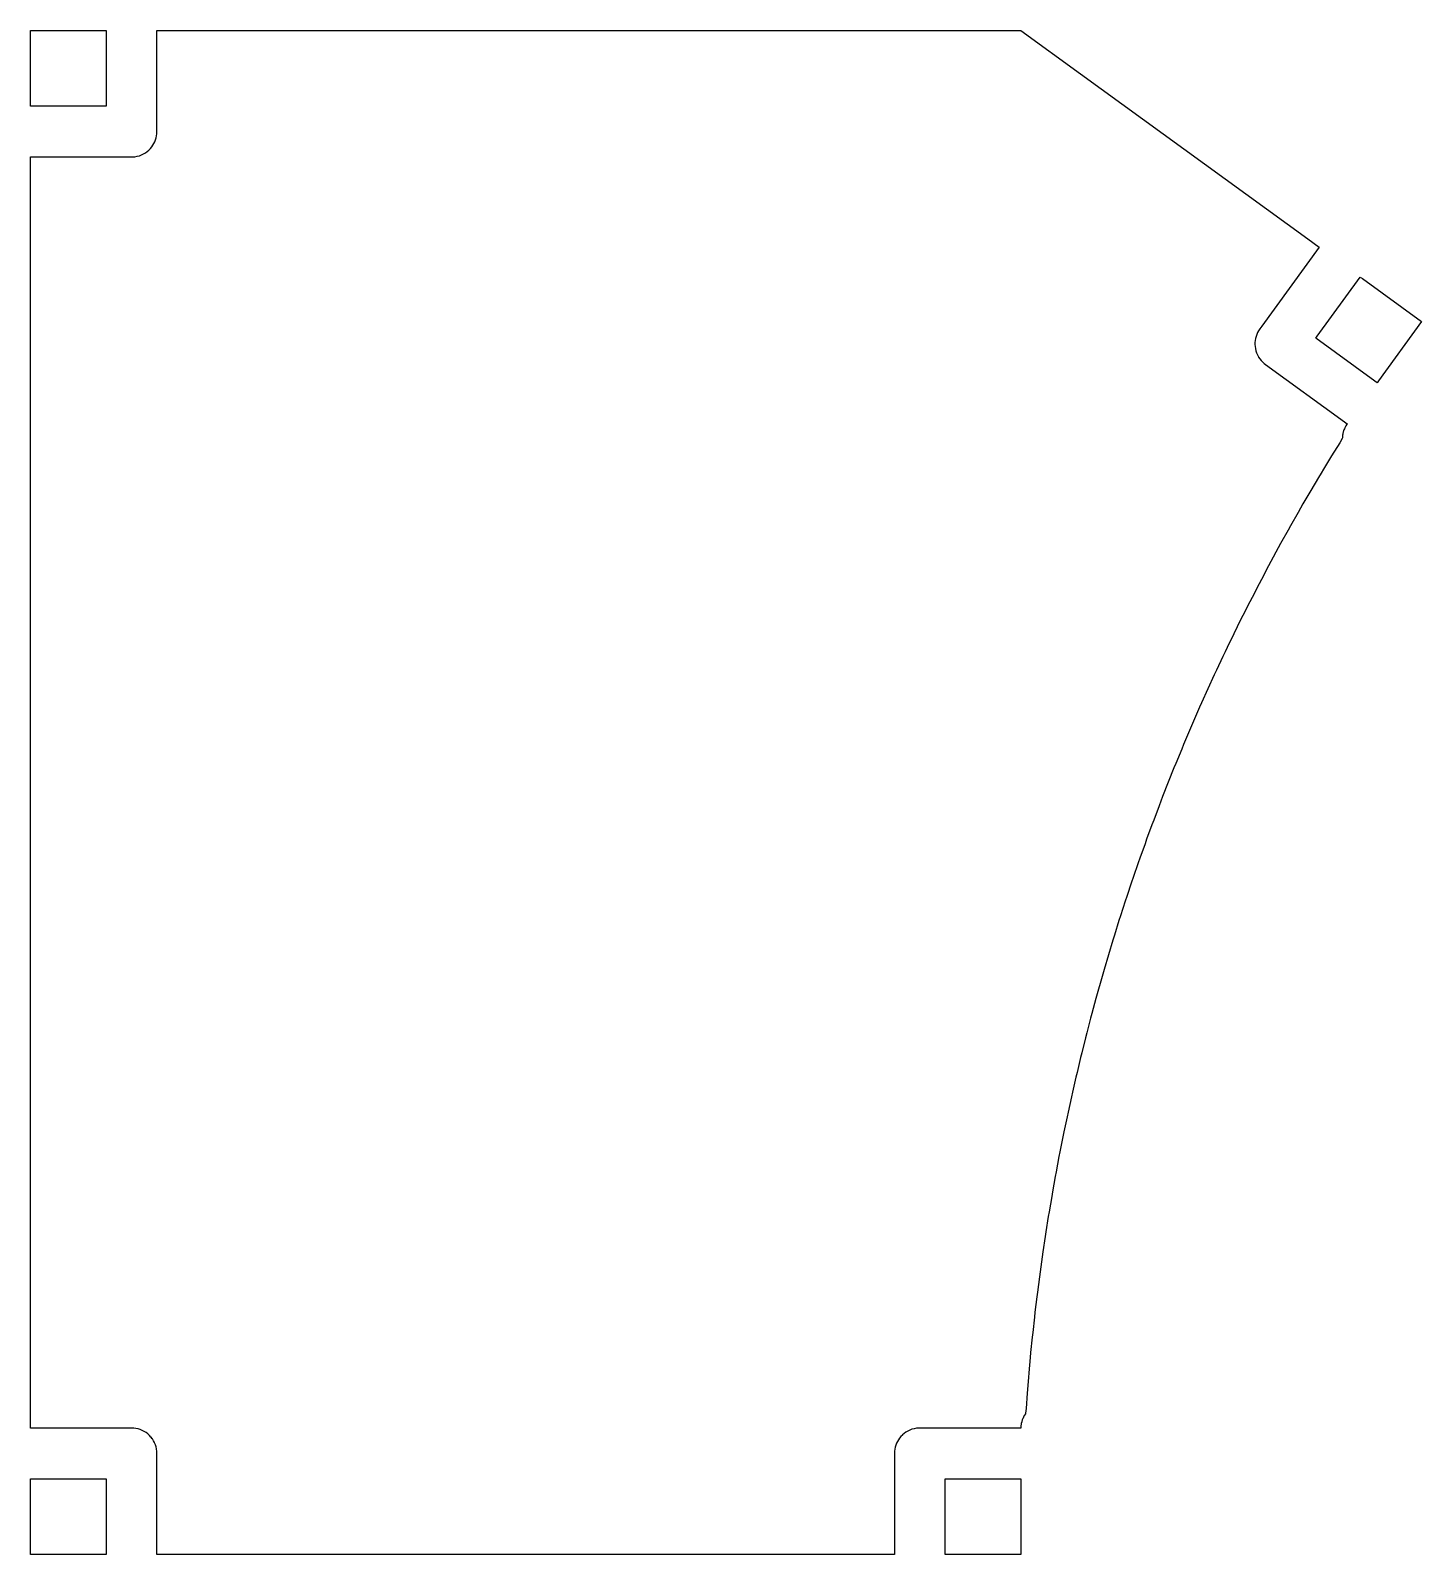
# Model space of a CAD drawing. Header units: millimetres. Extents: x 0 to 274, y 0 to 300.
import ezdxf

# ---------------------------------------------------------------- set-up
doc = ezdxf.new("R2010")
doc.units = ezdxf.units.MM
doc.layers.add('Mesh_cs001', color=7, linetype='CONTINUOUS')

msp = doc.modelspace()

# ---------------------------------------------------------------- linework, layer by layer
at = {"layer": 'Mesh_cs001'}
for p, q in [((0, 285.671, 9.1), (0, 300.074, 9.1)), ((0, 300.074, 9.1), (14.4033, 300.074, 9.1)), ((14.4033, 300.074, 9.1), (14.9, 300.074, 9.1)), ((14.9, 300.074, 9.1), (14.9, 299.577, 9.1)), ((24.9, 280.837, 9.1), (24.9, 300.074, 9.1)), ((24.9, 300.074, 9.1), (27.655, 300.074, 9.1)), ((27.655, 300.074, 9.1), (99.8636, 300.074, 9.1)), ((99.8636, 300.074, 9.1), (128.818, 300.074, 9.1)), ((128.818, 300.074, 9.1), (177.259, 300.074, 9.1)), ((177.259, 300.074, 9.1), (195, 300.074, 9.1)), ((195, 300.074, 9.1), (206.712, 291.565, 9.1)), ((14.9, 299.577, 9.1), (14.9, 285.174, 9.1)), ((206.712, 291.565, 9.1), (251.506, 259.02, 9.1)), ((0, 285.174, 9.1), (0, 285.671, 9.1)), ((0.4967, 285.174, 9.1), (0, 285.174, 9.1)), ((14.9, 285.174, 9.1), (0.4967, 285.174, 9.1)), ((24.7482, 278.952, 9.1), (24.8291, 279.337, 9.1)), ((24.8291, 279.337, 9.1), (24.8318, 279.352, 9.1)), ((24.8318, 279.352, 9.1), (24.8822, 279.756, 9.1)), ((24.8822, 279.756, 9.1), (24.8834, 279.768, 9.1)), ((24.8834, 279.768, 9.1), (24.8996, 280.163, 9.1)), ((24.8996, 280.163, 9.1), (24.9, 280.174, 9.1)), ((24.9, 280.174, 9.1), (24.9, 280.837, 9.1)), ((22.6401, 275.992, 9.1), (22.99, 276.243, 9.1)), ((22.99, 276.243, 9.1), (23.0004, 276.252, 9.1)), ((23.0004, 276.252, 9.1), (23.3272, 276.534, 9.1)), ((23.3272, 276.534, 9.1), (23.338, 276.544, 9.1)), ((23.338, 276.544, 9.1), (23.61, 276.822, 9.1)), ((23.61, 276.822, 9.1), (23.6198, 276.833, 9.1)), ((23.6198, 276.833, 9.1), (23.869, 277.133, 9.1)), ((23.869, 277.133, 9.1), (23.8778, 277.145, 9.1)), ((23.8778, 277.145, 9.1), (24.1023, 277.465, 9.1)), ((24.1023, 277.465, 9.1), (24.1099, 277.478, 9.1)), ((24.1099, 277.478, 9.1), (24.3082, 277.815, 9.1)), ((24.3082, 277.815, 9.1), (24.4789, 278.167, 9.1)), ((24.4789, 278.167, 9.1), (24.4854, 278.181, 9.1)), ((24.4854, 278.181, 9.1), (24.6272, 278.547, 9.1)), ((24.6272, 278.547, 9.1), (24.6324, 278.561, 9.1)), ((24.6324, 278.561, 9.1), (24.7442, 278.937, 9.1)), ((24.7442, 278.937, 9.1), (24.7482, 278.952, 9.1)), ((0, 33.2425, 9.1), (0, 275.174, 9.1)), ((0, 275.174, 9.1), (0.6633, 275.174, 9.1)), ((0.6633, 275.174, 9.1), (19.9, 275.174, 9.1)), ((19.9, 275.174, 9.1), (20.2219, 275.185, 9.1)), ((20.2219, 275.185, 9.1), (20.2353, 275.185, 9.1)), ((20.2353, 275.185, 9.1), (20.564, 275.219, 9.1)), ((20.564, 275.219, 9.1), (20.5773, 275.22, 9.1)), ((20.5773, 275.22, 9.1), (20.9969, 275.296, 9.1)), ((20.9969, 275.296, 9.1), (21.0089, 275.299, 9.1)), ((21.0089, 275.299, 9.1), (21.4209, 275.412, 9.1)), ((21.4209, 275.412, 9.1), (21.4339, 275.415, 9.1)), ((21.4339, 275.415, 9.1), (21.4464, 275.42, 9.1)), ((21.4464, 275.42, 9.1), (21.8477, 275.569, 9.1)), ((21.8477, 275.569, 9.1), (21.8599, 275.575, 9.1)), ((21.8599, 275.575, 9.1), (22.2472, 275.759, 9.1)), ((22.2472, 275.759, 9.1), (22.2589, 275.766, 9.1)), ((22.2589, 275.766, 9.1), (22.629, 275.985, 9.1)), ((22.629, 275.985, 9.1), (22.6401, 275.992, 9.1)), ((251.506, 259.02, 9.1), (253.735, 257.401, 9.1)), ((253.735, 257.401, 9.1), (242.428, 241.838, 9.1)), ((253.359, 239.871, 9.1), (261.825, 251.523, 9.1)), ((261.825, 251.523, 9.1), (262.227, 251.231, 9.1)), ((262.227, 251.231, 9.1), (273.879, 242.765, 9.1)), ((241.437, 240.209, 9.1), (241.306, 239.839, 9.1)), ((241.442, 240.223, 9.1), (241.437, 240.209, 9.1)), ((241.603, 240.583, 9.1), (241.442, 240.223, 9.1)), ((241.609, 240.596, 9.1), (241.603, 240.583, 9.1)), ((241.806, 240.953, 9.1), (241.609, 240.596, 9.1)), ((241.812, 240.963, 9.1), (241.806, 240.953, 9.1)), ((242.038, 241.301, 9.1), (241.812, 240.963, 9.1)), ((242.428, 241.838, 9.1), (242.038, 241.301, 9.1)), ((273.879, 242.765, 9.1), (265.413, 231.113, 9.1)), ((241.091, 238.641, 9.1), (241.084, 238.25, 9.1)), ((241.084, 238.25, 9.1), (241.084, 238.235, 9.1)), ((241.084, 238.235, 9.1), (241.11, 237.846, 9.1)), ((241.092, 238.656, 9.1), (241.091, 238.641, 9.1)), ((241.13, 239.045, 9.1), (241.092, 238.656, 9.1)), ((241.11, 237.846, 9.1), (241.111, 237.832, 9.1)), ((241.111, 237.832, 9.1), (241.168, 237.447, 9.1)), ((241.199, 239.43, 9.1), (241.13, 239.045, 9.1)), ((241.168, 237.447, 9.1), (241.17, 237.432, 9.1)), ((241.17, 237.432, 9.1), (241.269, 237.012, 9.1)), ((241.201, 239.445, 9.1), (241.199, 239.43, 9.1)), ((241.302, 239.824, 9.1), (241.201, 239.445, 9.1)), ((241.306, 239.839, 9.1), (241.302, 239.824, 9.1)), ((253.067, 239.469, 9.1), (253.359, 239.871, 9.1)), ((264.719, 231.003, 9.1), (253.067, 239.469, 9.1)), ((241.269, 237.012, 9.1), (241.272, 236.999, 9.1)), ((241.272, 236.999, 9.1), (241.408, 236.59, 9.1)), ((241.408, 236.59, 9.1), (241.412, 236.577, 9.1)), ((241.412, 236.577, 9.1), (241.583, 236.183, 9.1)), ((241.583, 236.183, 9.1), (241.794, 235.794, 9.1)), ((241.794, 235.794, 9.1), (241.8, 235.782, 9.1)), ((241.8, 235.782, 9.1), (242.037, 235.425, 9.1)), ((242.037, 235.425, 9.1), (242.053, 235.404, 9.1)), ((242.053, 235.404, 9.1), (242.32, 235.07, 9.1)), ((242.32, 235.07, 9.1), (242.623, 234.753, 9.1)), ((242.623, 234.753, 9.1), (242.879, 234.524, 9.1)), ((242.879, 234.524, 9.1), (243.144, 234.317, 9.1)), ((243.144, 234.317, 9.1), (258.707, 223.01, 9.1)), ((265.413, 231.113, 9.1), (265.121, 230.711, 9.1)), ((265.121, 230.711, 9.1), (264.719, 231.003, 9.1)), ((258.707, 223.01, 9.1), (259.243, 222.621, 9.1)), ((258.917, 222.109, 9.1), (258.78, 221.829, 9.1)), ((258.979, 222.213, 9.1), (258.917, 222.109, 9.1)), ((259.196, 222.551, 9.1), (258.979, 222.213, 9.1)), ((259.213, 222.575, 9.1), (259.196, 222.551, 9.1)), ((259.228, 222.598, 9.1), (259.213, 222.575, 9.1)), ((259.243, 222.621, 9.1), (259.228, 222.598, 9.1)), ((258.288, 219.711, 9.1), (257.779, 218.891, 9.1)), ((258.296, 219.886, 9.1), (258.288, 219.711, 9.1)), ((258.316, 220.202, 9.1), (258.296, 219.886, 9.1)), ((258.352, 220.462, 9.1), (258.316, 220.202, 9.1)), ((258.364, 220.548, 9.1), (258.352, 220.462, 9.1)), ((258.414, 220.78, 9.1), (258.364, 220.548, 9.1)), ((258.451, 220.945, 9.1), (258.414, 220.78, 9.1)), ((258.479, 221.04, 9.1), (258.451, 220.945, 9.1)), ((258.521, 221.184, 9.1), (258.479, 221.04, 9.1)), ((258.539, 221.245, 9.1), (258.521, 221.184, 9.1)), ((258.611, 221.434, 9.1), (258.539, 221.245, 9.1)), ((258.683, 221.628, 9.1), (258.611, 221.434, 9.1)), ((258.78, 221.829, 9.1), (258.683, 221.628, 9.1)), ((256.179, 216.317, 9.1), (254.604, 213.727, 9.1)), ((257.779, 218.891, 9.1), (256.179, 216.317, 9.1)), ((254.604, 213.727, 9.1), (254.102, 212.902, 9.1)), ((253.608, 212.072, 9.1), (252.058, 209.467, 9.1)), ((254.102, 212.902, 9.1), (253.608, 212.072, 9.1)), ((252.058, 209.467, 9.1), (250.534, 206.847, 9.1)), ((249.57, 205.173, 9.1), (248.071, 202.539, 9.1)), ((250.048, 206.013, 9.1), (249.57, 205.173, 9.1)), ((250.534, 206.847, 9.1), (250.048, 206.013, 9.1)), ((247.602, 201.695, 9.1), (246.128, 199.046, 9.1)), ((248.071, 202.539, 9.1), (247.602, 201.695, 9.1)), ((245.667, 198.198, 9.1), (244.219, 195.535, 9.1)), ((246.128, 199.046, 9.1), (245.667, 198.198, 9.1)), ((244.219, 195.535, 9.1), (243.766, 194.682, 9.1)), ((243.766, 194.682, 9.1), (242.344, 192.006, 9.1)), ((241.899, 191.148, 9.1), (240.503, 188.458, 9.1)), ((242.344, 192.006, 9.1), (241.899, 191.148, 9.1)), ((240.066, 187.597, 9.1), (238.697, 184.893, 9.1)), ((240.503, 188.458, 9.1), (240.066, 187.597, 9.1)), ((238.268, 184.027, 9.1), (236.925, 181.31, 9.1)), ((238.697, 184.893, 9.1), (238.268, 184.027, 9.1)), ((236.925, 181.31, 9.1), (235.607, 178.581, 9.1)), ((235.188, 177.711, 9.1), (234.776, 176.837, 9.1)), ((235.607, 178.581, 9.1), (235.188, 177.711, 9.1)), ((233.485, 174.095, 9.1), (233.082, 173.217, 9.1)), ((234.776, 176.837, 9.1), (233.485, 174.095, 9.1)), ((233.082, 173.217, 9.1), (231.818, 170.462, 9.1)), ((231.818, 170.462, 9.1), (230.581, 167.696, 9.1)), ((229.8, 165.929, 9.1), (228.59, 163.15, 9.1)), ((230.186, 166.814, 9.1), (229.8, 165.929, 9.1)), ((230.581, 167.696, 9.1), (230.186, 166.814, 9.1)), ((228.212, 162.261, 9.1), (227.029, 159.471, 9.1)), ((228.59, 163.15, 9.1), (228.212, 162.261, 9.1)), ((227.029, 159.471, 9.1), (226.66, 158.578, 9.1)), ((226.66, 158.578, 9.1), (225.503, 155.777, 9.1)), ((225.143, 154.88, 9.1), (224.014, 152.068, 9.1)), ((225.503, 155.777, 9.1), (225.143, 154.88, 9.1)), ((224.014, 152.068, 9.1), (222.912, 149.244, 9.1)), ((222.218, 147.442, 9.1), (221.143, 144.608, 9.1)), ((222.56, 148.345, 9.1), (222.218, 147.442, 9.1)), ((222.912, 149.244, 9.1), (222.56, 148.345, 9.1)), ((221.143, 144.608, 9.1), (220.809, 143.701, 9.1)), ((220.809, 143.701, 9.1), (219.762, 140.857, 9.1)), ((219.437, 139.948, 9.1), (218.417, 137.094, 9.1)), ((219.762, 140.857, 9.1), (219.437, 139.948, 9.1)), ((218.101, 136.181, 9.1), (217.108, 133.317, 9.1)), ((218.417, 137.094, 9.1), (218.101, 136.181, 9.1)), ((216.801, 132.402, 9.1), (215.837, 129.528, 9.1)), ((217.108, 133.317, 9.1), (216.801, 132.402, 9.1)), ((215.837, 129.528, 9.1), (215.538, 128.61, 9.1)), ((215.538, 128.61, 9.1), (214.602, 125.727, 9.1)), ((214.312, 124.806, 9.1), (213.403, 121.914, 9.1)), ((214.602, 125.727, 9.1), (214.312, 124.806, 9.1)), ((213.123, 120.99, 9.1), (212.242, 118.09, 9.1)), ((213.403, 121.914, 9.1), (213.123, 120.99, 9.1)), ((212.242, 118.09, 9.1), (211.39, 115.181, 9.1)), ((211.118, 114.255, 9.1), (210.855, 113.325, 9.1)), ((211.39, 115.181, 9.1), (211.118, 114.255, 9.1)), ((210.855, 113.325, 9.1), (210.031, 110.409, 9.1)), ((209.777, 109.477, 9.1), (208.981, 106.552, 9.1)), ((210.031, 110.409, 9.1), (209.777, 109.477, 9.1)), ((208.736, 105.618, 9.1), (207.969, 102.686, 9.1)), ((208.981, 106.552, 9.1), (208.736, 105.618, 9.1)), ((207.969, 102.686, 9.1), (207.733, 101.749, 9.1)), ((207.733, 101.749, 9.1), (206.994, 98.8097, 9.1)), ((206.767, 97.8708, 9.1), (206.056, 94.9245, 9.1)), ((206.994, 98.8097, 9.1), (206.767, 97.8708, 9.1)), ((205.839, 93.9834, 9.1), (205.157, 91.0304, 9.1)), ((206.056, 94.9245, 9.1), (205.839, 93.9834, 9.1)), ((204.948, 90.0872, 9.1), (204.295, 87.1277, 9.1)), ((205.157, 91.0304, 9.1), (204.948, 90.0872, 9.1)), ((204.295, 87.1277, 9.1), (204.095, 86.1826, 9.1)), ((204.095, 86.1826, 9.1), (203.47, 83.2169, 9.1)), ((203.28, 82.2699, 9.1), (202.684, 79.2983, 9.1)), ((203.47, 83.2169, 9.1), (203.28, 82.2699, 9.1)), ((202.503, 78.3495, 9.1), (201.936, 75.3723, 9.1)), ((202.684, 79.2983, 9.1), (202.503, 78.3495, 9.1)), ((201.936, 75.3723, 9.1), (201.764, 74.4218, 9.1)), ((201.764, 74.4218, 9.1), (201.225, 71.4392, 9.1)), ((201.063, 70.487, 9.1), (200.553, 67.4994, 9.1)), ((201.225, 71.4392, 9.1), (201.063, 70.487, 9.1)), ((200.4, 66.5457, 9.1), (199.919, 63.5533, 9.1)), ((200.553, 67.4994, 9.1), (200.4, 66.5457, 9.1)), ((199.919, 63.5533, 9.1), (199.775, 62.5982, 9.1)), ((199.775, 62.5982, 9.1), (199.323, 59.6012, 9.1)), ((199.188, 58.6448, 9.1), (198.765, 55.6436, 9.1)), ((199.323, 59.6012, 9.1), (199.188, 58.6448, 9.1)), ((198.64, 54.6859, 9.1), (198.246, 51.6807, 9.1)), ((198.765, 55.6436, 9.1), (198.64, 54.6859, 9.1)), ((198.246, 51.6807, 9.1), (198.13, 50.7219, 9.1)), ((198.13, 50.7219, 9.1), (197.765, 47.7131, 9.1)), ((197.658, 46.7531, 9.1), (197.323, 43.7409, 9.1)), ((197.765, 47.7131, 9.1), (197.658, 46.7531, 9.1)), ((197.225, 42.78, 9.1), (196.919, 39.7647, 9.1)), ((197.323, 43.7409, 9.1), (197.225, 42.78, 9.1)), ((196.919, 39.7647, 9.1), (196.83, 38.8028, 9.1)), ((196.83, 38.8028, 9.1), (196.553, 35.7847, 9.1)), ((0, 24.9, 9.1), (0, 33.2425, 9.1)), ((196.474, 34.822, 9.1), (196.226, 31.8014, 9.1)), ((196.553, 35.7847, 9.1), (196.474, 34.822, 9.1)), ((196.226, 31.8014, 9.1), (196.007, 28.7784, 9.1)), ((195.486, 27.0505, 9.1), (195.355, 26.74, 9.1)), ((195.644, 27.348, 9.1), (195.486, 27.0505, 9.1)), ((195.695, 27.4428, 9.1), (195.644, 27.348, 9.1)), ((195.879, 27.7251, 9.1), (195.695, 27.4428, 9.1)), ((195.938, 27.8151, 9.1), (195.879, 27.7251, 9.1)), ((196.007, 28.7784, 9.1), (195.938, 27.8151, 9.1)), ((0.6633, 24.9, 9.1), (0, 24.9, 9.1)), ((19.9, 24.9, 9.1), (0.6633, 24.9, 9.1)), ((20.3213, 24.8816, 9.1), (19.9, 24.9, 9.1)), ((20.3358, 24.881, 9.1), (20.3213, 24.8816, 9.1)), ((20.7538, 24.8259, 9.1), (20.3358, 24.881, 9.1)), ((20.7682, 24.824, 9.1), (20.7538, 24.8259, 9.1)), ((21.1799, 24.7328, 9.1), (20.7682, 24.824, 9.1)), ((21.1941, 24.7296, 9.1), (21.1799, 24.7328, 9.1)), ((21.5962, 24.6028, 9.1), (21.1941, 24.7296, 9.1)), ((21.6101, 24.5985, 9.1), (21.5962, 24.6028, 9.1)), ((21.9997, 24.4371, 9.1), (21.6101, 24.5985, 9.1)), ((22.0131, 24.4315, 9.1), (21.9997, 24.4371, 9.1)), ((22.3871, 24.2368, 9.1), (22.0131, 24.4315, 9.1)), ((22.4, 24.2301, 9.1), (22.3871, 24.2368, 9.1)), ((22.7556, 24.0036, 9.1), (22.4, 24.2301, 9.1)), ((172.36, 24.082, 9.1), (172.01, 23.8308, 9.1)), ((172.371, 24.0895, 9.1), (172.36, 24.082, 9.1)), ((172.741, 24.3082, 9.1), (172.371, 24.0895, 9.1)), ((172.753, 24.3148, 9.1), (172.741, 24.3082, 9.1)), ((173.14, 24.4994, 9.1), (172.753, 24.3148, 9.1)), ((173.152, 24.505, 9.1), (173.14, 24.4994, 9.1)), ((173.554, 24.6542, 9.1), (173.152, 24.505, 9.1)), ((173.566, 24.6589, 9.1), (173.554, 24.6542, 9.1)), ((173.579, 24.6626, 9.1), (173.566, 24.6589, 9.1)), ((173.991, 24.7755, 9.1), (173.579, 24.6626, 9.1)), ((174.003, 24.7779, 9.1), (173.991, 24.7755, 9.1)), ((174.423, 24.8539, 9.1), (174.003, 24.7779, 9.1)), ((174.436, 24.8555, 9.1), (174.423, 24.8539, 9.1)), ((174.765, 24.8887, 9.1), (174.436, 24.8555, 9.1)), ((174.778, 24.8893, 9.1), (174.765, 24.8887, 9.1)), ((175.1, 24.9, 9.1), (174.778, 24.8893, 9.1)), ((194.337, 24.9, 9.1), (175.1, 24.9, 9.1)), ((195, 24.9, 9.1), (194.337, 24.9, 9.1)), ((195.02, 25.344, 9.1), (195, 24.9, 9.1)), ((195.065, 25.6781, 9.1), (195.02, 25.344, 9.1)), ((195.079, 25.7845, 9.1), (195.065, 25.6781, 9.1)), ((195.153, 26.1133, 9.1), (195.079, 25.7845, 9.1)), ((195.177, 26.218, 9.1), (195.153, 26.1133, 9.1)), ((195.28, 26.5389, 9.1), (195.177, 26.218, 9.1)), ((195.313, 26.6411, 9.1), (195.28, 26.5389, 9.1)), ((195.355, 26.74, 9.1), (195.313, 26.6411, 9.1)), ((22.7679, 23.9958, 9.1), (22.7556, 24.0036, 9.1)), ((23.1024, 23.7391, 9.1), (22.7679, 23.9958, 9.1)), ((23.1139, 23.7302, 9.1), (23.1024, 23.7391, 9.1)), ((23.4248, 23.4454, 9.1), (23.1139, 23.7302, 9.1)), ((23.4355, 23.4355, 9.1), (23.4248, 23.4454, 9.1)), ((23.7204, 23.1247, 9.1), (23.4355, 23.4355, 9.1)), ((23.7302, 23.1139, 9.1), (23.7204, 23.1247, 9.1)), ((23.9869, 22.7794, 9.1), (23.7302, 23.1139, 9.1)), ((23.9958, 22.7679, 9.1), (23.9869, 22.7794, 9.1)), ((24.0036, 22.7556, 9.1), (23.9958, 22.7679, 9.1)), ((24.2301, 22.4, 9.1), (24.0036, 22.7556, 9.1)), ((24.4248, 22.026, 9.1), (24.2301, 22.4, 9.1)), ((24.4315, 22.0131, 9.1), (24.4248, 22.026, 9.1)), ((24.5929, 21.6235, 9.1), (24.4315, 22.0131, 9.1)), ((24.5985, 21.6101, 9.1), (24.5929, 21.6235, 9.1)), ((24.7253, 21.208, 9.1), (24.5985, 21.6101, 9.1)), ((24.7296, 21.1941, 9.1), (24.7253, 21.208, 9.1)), ((24.8209, 20.7824, 9.1), (24.7296, 21.1941, 9.1)), ((170.252, 21.1224, 9.1), (170.171, 20.737, 9.1)), ((170.256, 21.1368, 9.1), (170.252, 21.1224, 9.1)), ((170.368, 21.5137, 9.1), (170.256, 21.1368, 9.1)), ((170.373, 21.5276, 9.1), (170.368, 21.5137, 9.1)), ((170.515, 21.8935, 9.1), (170.373, 21.5276, 9.1)), ((170.521, 21.9069, 9.1), (170.515, 21.8935, 9.1)), ((170.692, 22.2595, 9.1), (170.521, 21.9069, 9.1)), ((170.89, 22.5966, 9.1), (170.692, 22.2595, 9.1)), ((170.898, 22.6094, 9.1), (170.89, 22.5966, 9.1)), ((171.122, 22.9288, 9.1), (170.898, 22.6094, 9.1)), ((171.131, 22.9409, 9.1), (171.122, 22.9288, 9.1)), ((171.38, 23.2407, 9.1), (171.131, 22.9409, 9.1)), ((171.39, 23.2519, 9.1), (171.38, 23.2407, 9.1)), ((171.662, 23.5302, 9.1), (171.39, 23.2519, 9.1)), ((171.673, 23.5405, 9.1), (171.662, 23.5302, 9.1)), ((172, 23.8224, 9.1), (171.673, 23.5405, 9.1)), ((172.01, 23.8308, 9.1), (172, 23.8224, 9.1)), ((24.824, 20.7682, 9.1), (24.8209, 20.7824, 9.1)), ((24.8791, 20.3502, 9.1), (24.824, 20.7682, 9.1)), ((24.881, 20.3358, 9.1), (24.8791, 20.3502, 9.1)), ((24.8994, 19.9145, 9.1), (24.881, 20.3358, 9.1)), ((24.9, 19.9, 9.1), (24.8994, 19.9145, 9.1)), ((24.9, 0.6633, 9.1), (24.9, 19.9, 9.1)), ((170.117, 20.3065, 9.1), (170.1, 19.9115, 9.1)), ((170.1, 19.9115, 9.1), (170.1, 19.9, 9.1)), ((170.1, 19.9, 9.1), (170.1, 19.2367, 9.1)), ((170.1, 19.2367, 9.1), (170.1, 0, 9.1)), ((170.118, 20.3179, 9.1), (170.117, 20.3065, 9.1)), ((170.168, 20.7224, 9.1), (170.118, 20.3179, 9.1)), ((170.171, 20.737, 9.1), (170.168, 20.7224, 9.1)), ((0, 14.4033, 9.1), (0, 14.9, 9.1)), ((0, 14.9, 9.1), (14.4033, 14.9, 9.1)), ((0, 0, 9.1), (0, 14.4033, 9.1)), ((14.4033, 14.9, 9.1), (14.9, 14.9, 9.1)), ((14.9, 14.9, 9.1), (14.9, 0.4967, 9.1)), ((180.1, 14.4033, 9.1), (180.1, 14.9, 9.1)), ((180.1, 14.9, 9.1), (194.503, 14.9, 9.1)), ((180.1, 0, 9.1), (180.1, 14.4033, 9.1)), ((194.503, 14.9, 9.1), (195, 14.9, 9.1)), ((195, 14.9, 9.1), (195, 14.4033, 9.1)), ((195, 14.4033, 9.1), (195, 0, 9.1)), ((14.4033, 0, 9.1), (0, 0, 9.1)), ((14.9, 0, 9.1), (14.4033, 0, 9.1)), ((14.9, 0.4967, 9.1), (14.9, 0, 9.1)), ((24.9, 0, 9.1), (24.9, 0.6633, 9.1)), ((27.655, 0, 9.1), (24.9, 0, 9.1)), ((99.8636, 0, 9.1), (27.655, 0, 9.1)), ((128.818, 0, 9.1), (99.8636, 0, 9.1)), ((167.345, 0, 9.1), (128.818, 0, 9.1)), ((170.1, 0, 9.1), (167.345, 0, 9.1)), ((180.597, 0, 9.1), (180.1, 0, 9.1)), ((195, 0, 9.1), (180.597, 0, 9.1))]:
    msp.add_line(p, q, dxfattribs=at)

doc.saveas('drawing.dxf')
